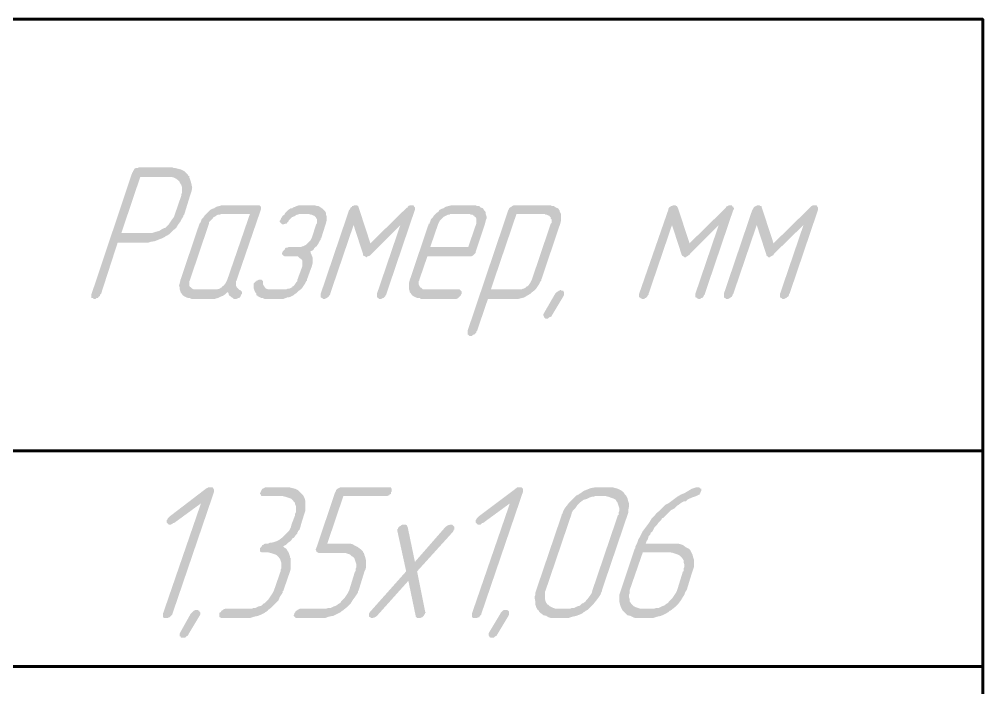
# Model space of a CAD drawing. Extents: x 260 to 1101, y 70 to 664.
# Drawn here: x 691.78 to 725.27, y 285.77 to 309.02 of the extents above; entities that cross this region are included whole.
import ezdxf

# ---------------------------------------------------------------- set-up
doc = ezdxf.new("R2010")
doc.units = 0
doc.header["$MEASUREMENT"] = 0
doc.layers.add('PDF _Геометрия', color=7, linetype='CONTINUOUS')
doc.layers.add('PDF _Сплошная заливка', color=7, linetype='CONTINUOUS')

msp = doc.modelspace()

# ---------------------------------------------------------------- hatches: boundary and pattern name
at = {"layer": 'PDF _Сплошная заливка', "transparency": 33554559}
h = msp.add_hatch(color=256, dxfattribs=at)
h.paths.add_polyline_path([(696.976, 303.537), (695.985, 303.537), (695.325, 301.581), (696.341, 301.581), (696.392, 301.581), (696.468, 301.607), (696.544, 301.632), (696.646, 301.657), (696.722, 301.708), (696.823, 301.759), (696.849, 301.759), (696.874, 301.784), (696.925, 301.835), (696.976, 301.886), (697.026, 301.962), (697.077, 302.038), (697.153, 302.14), (697.179, 302.216), (697.407, 302.877), (697.407, 302.902), (697.407, 302.927), (697.433, 302.978), (697.433, 303.029), (697.433, 303.105), (697.433, 303.181), (697.407, 303.258), (697.357, 303.334), (697.357, 303.359), (697.331, 303.385), (697.306, 303.41), (697.28, 303.435), (697.204, 303.486), (697.153, 303.512), (697.052, 303.537)], flags=0)
h.paths.add_polyline_path([(697.153, 303.842), (697.204, 303.842), (697.306, 303.816), (697.407, 303.791), (697.509, 303.74), (697.585, 303.664), (697.636, 303.613), (697.661, 303.562), (697.687, 303.562), (697.687, 303.512), (697.712, 303.461), (697.737, 303.385), (697.763, 303.283), (697.788, 303.156), (697.763, 303.029), (697.737, 302.953), (697.712, 302.877), (697.509, 302.216), (697.509, 302.216), (697.509, 302.216), (697.483, 302.191), (697.483, 302.165), (697.433, 302.089), (697.382, 301.988), (697.306, 301.886), (697.23, 301.759), (697.103, 301.657), (696.976, 301.53), (696.976, 301.53), (696.95, 301.53), (696.95, 301.505), (696.925, 301.505), (696.874, 301.48), (696.849, 301.454), (696.747, 301.403), (696.62, 301.353), (696.493, 301.302), (696.341, 301.276), (696.265, 301.251), (696.189, 301.251), (695.198, 301.251), (694.614, 299.448), (694.589, 299.448), (694.589, 299.397), (694.538, 299.371), (694.513, 299.321), (694.487, 299.321), (694.462, 299.321), (694.437, 299.295), (694.386, 299.295), (694.386, 299.295), (694.36, 299.295), (694.335, 299.321), (694.284, 299.321), (694.284, 299.346), (694.284, 299.371), (694.284, 299.397), (694.284, 299.448), (695.706, 303.689), (695.706, 303.689), (695.732, 303.715), (695.732, 303.74), (695.757, 303.766), (695.782, 303.816), (695.833, 303.842), (695.884, 303.842), (695.935, 303.867), (697.103, 303.867)], flags=0)
h = msp.add_hatch(color=256, dxfattribs=at)
h.paths.add_polyline_path([(699.794, 302.242), (698.778, 302.242), (698.753, 302.216), (698.728, 302.216), (698.677, 302.216), (698.626, 302.191), (698.601, 302.165), (698.55, 302.14), (698.525, 302.14), (698.525, 302.115), (698.499, 302.089), (698.474, 302.064), (698.423, 302.013), (698.372, 301.962), (698.372, 301.911), (697.712, 299.956), (697.712, 299.93), (697.687, 299.93), (697.687, 299.905), (697.687, 299.879), (697.687, 299.829), (697.687, 299.803), (697.687, 299.752), (697.712, 299.702), (697.712, 299.702), (697.737, 299.702), (697.763, 299.676), (697.788, 299.651), (697.839, 299.625), (697.864, 299.625), (697.915, 299.625), (698.601, 299.625), (698.626, 299.625), (698.651, 299.625), (698.753, 299.651), (698.778, 299.676), (698.829, 299.702), (698.829, 299.727), (698.855, 299.727), (698.88, 299.752), (698.905, 299.778), (698.956, 299.854), (698.982, 299.905), (699.007, 299.956)], flags=0)
h.paths.add_polyline_path([(700.099, 302.546), (700.124, 302.546), (700.15, 302.521), (700.175, 302.496), (700.175, 302.445), (700.175, 302.394), (699.337, 299.956), (699.337, 299.93), (699.337, 299.93), (699.312, 299.905), (699.312, 299.879), (699.312, 299.829), (699.312, 299.727), (699.312, 299.727), (699.337, 299.727), (699.337, 299.702), (699.388, 299.651), (699.413, 299.625), (699.439, 299.6), (699.439, 299.6), (699.464, 299.6), (699.489, 299.575), (699.515, 299.549), (699.515, 299.524), (699.515, 299.498), (699.515, 299.448), (699.489, 299.448), (699.489, 299.422), (699.464, 299.371), (699.413, 299.321), (699.413, 299.321), (699.388, 299.321), (699.337, 299.295), (699.286, 299.295), (699.236, 299.295), (699.236, 299.295), (699.21, 299.321), (699.159, 299.346), (699.109, 299.397), (699.109, 299.397), (699.083, 299.397), (699.083, 299.422), (699.058, 299.448), (699.058, 299.473), (699.032, 299.524), (699.007, 299.524), (698.982, 299.498), (698.931, 299.448), (698.855, 299.397), (698.778, 299.371), (698.677, 299.321), (698.575, 299.295), (698.474, 299.295), (697.763, 299.295), (697.712, 299.321), (697.661, 299.321), (697.585, 299.346), (697.534, 299.371), (697.458, 299.422), (697.407, 299.498), (697.407, 299.498), (697.382, 299.524), (697.382, 299.549), (697.357, 299.625), (697.357, 299.676), (697.331, 299.752), (697.357, 299.854), (697.382, 299.956), (698.042, 301.911), (698.042, 301.911), (698.067, 301.937), (698.093, 301.988), (698.118, 302.064), (698.169, 302.115), (698.22, 302.191), (698.296, 302.267), (698.372, 302.343), (698.398, 302.369), (698.423, 302.394), (698.474, 302.419), (698.55, 302.445), (698.626, 302.496), (698.728, 302.521), (698.804, 302.546), (698.905, 302.546), (700.073, 302.546)], flags=0)
for points in [[(702.054, 302.546), (702.13, 302.521), (702.181, 302.521), (702.257, 302.47), (702.333, 302.419), (702.384, 302.369), (702.384, 302.369), (702.409, 302.343), (702.435, 302.292), (702.435, 302.242), (702.46, 302.165), (702.46, 302.089), (702.46, 302.013), (702.435, 301.911), (702.282, 301.429), (702.282, 301.403), (702.257, 301.403), (702.257, 301.353), (702.232, 301.327), (702.181, 301.226), (702.13, 301.149), (702.13, 301.124), (702.105, 301.124), (702.079, 301.099), (702.054, 301.073), (702.029, 301.048), (702.003, 300.997), (701.952, 300.972), (701.876, 300.921), (701.902, 300.921), (701.902, 300.895), (701.927, 300.845), (701.952, 300.794), (701.978, 300.718), (701.978, 300.641), (701.978, 300.54), (701.952, 300.438), (701.775, 299.956), (701.775, 299.93), (701.749, 299.905), (701.724, 299.854), (701.698, 299.803), (701.648, 299.727), (701.597, 299.651), (701.495, 299.575), (701.419, 299.498), (701.419, 299.498), (701.394, 299.473), (701.368, 299.473), (701.343, 299.448), (701.318, 299.422), (701.267, 299.397), (701.216, 299.371), (701.14, 299.346), (701.14, 299.346), (701.114, 299.346), (701.089, 299.346), (701.038, 299.321), (700.962, 299.295), (700.861, 299.295), (700.353, 299.295), (700.302, 299.295), (700.251, 299.321), (700.2, 299.321), (700.15, 299.346), (700.099, 299.371), (700.048, 299.397), (700.048, 299.422), (700.023, 299.422), (700.023, 299.473), (699.997, 299.498), (699.972, 299.549), (699.946, 299.6), (699.921, 299.676), (699.921, 299.752), (699.921, 299.803), (699.921, 299.829), (699.946, 299.854), (699.972, 299.879), (699.997, 299.905), (700.023, 299.905), (700.023, 299.93), (700.048, 299.93), (700.099, 299.956), (700.15, 299.956), (700.175, 299.956), (700.2, 299.956), (700.226, 299.93), (700.226, 299.93), (700.251, 299.905), (700.251, 299.854), (700.251, 299.854), (700.251, 299.854), (700.251, 299.803), (700.277, 299.752), (700.327, 299.676), (700.327, 299.676), (700.353, 299.651), (700.429, 299.625), (700.48, 299.625), (701.013, 299.625), (701.038, 299.625), (701.064, 299.625), (701.114, 299.651), (701.165, 299.651), (701.216, 299.676), (701.267, 299.702), (701.267, 299.727), (701.292, 299.727), (701.318, 299.752), (701.343, 299.778), (701.394, 299.854), (701.445, 299.905), (701.445, 299.956), (701.622, 300.438), (701.622, 300.438), (701.622, 300.464), (701.622, 300.489), (701.622, 300.514), (701.622, 300.54), (701.622, 300.591), (701.622, 300.616), (701.597, 300.667), (701.571, 300.667), (701.571, 300.692), (701.546, 300.692), (701.521, 300.718), (701.47, 300.768), (701.419, 300.768), (701.368, 300.768), (701.038, 300.768), (701.013, 300.768), (700.962, 300.794), (700.937, 300.819), (700.937, 300.819), (700.911, 300.845), (700.911, 300.895), (700.937, 300.921), (700.937, 300.946), (700.937, 300.946), (700.962, 300.972), (701.013, 301.022), (701.013, 301.048), (701.038, 301.073), (701.089, 301.073), (701.14, 301.099), (701.495, 301.099), (701.521, 301.099), (701.571, 301.099), (701.622, 301.124), (701.648, 301.124), (701.698, 301.149), (701.749, 301.175), (701.775, 301.2), (701.775, 301.2), (701.8, 301.226), (701.825, 301.251), (701.902, 301.327), (701.927, 301.378), (701.952, 301.429), (702.105, 301.911), (702.105, 301.911), (702.13, 301.911), (702.13, 301.937), (702.13, 301.988), (702.13, 302.013), (702.13, 302.064), (702.105, 302.089), (702.079, 302.14), (702.079, 302.14), (702.079, 302.14), (702.054, 302.165), (702.029, 302.191), (702.003, 302.191), (701.952, 302.216), (701.927, 302.216), (701.851, 302.242), (701.495, 302.242), (701.47, 302.216), (701.419, 302.216), (701.343, 302.165), (701.318, 302.165), (701.318, 302.165), (701.292, 302.14), (701.267, 302.14), (701.216, 302.089), (701.14, 302.013), (701.14, 302.013), (701.14, 301.988), (701.114, 301.962), (701.064, 301.911), (701.038, 301.911), (700.962, 301.886), (700.962, 301.886), (700.911, 301.886), (700.886, 301.911), (700.861, 301.937), (700.861, 301.937), (700.835, 301.962), (700.835, 302.013), (700.861, 302.038), (700.886, 302.115), (700.886, 302.115), (700.911, 302.14), (700.937, 302.191), (700.987, 302.216), (701.013, 302.267), (701.089, 302.343), (701.14, 302.394), (701.216, 302.445), (701.241, 302.445), (701.267, 302.445), (701.292, 302.47), (701.368, 302.496), (701.419, 302.521), (701.495, 302.546), (701.571, 302.546), (701.648, 302.546), (702.029, 302.546)], [(705.456, 302.546), (705.482, 302.546), (705.507, 302.496), (705.507, 302.496), (705.532, 302.47), (705.532, 302.445), (705.532, 302.419), (705.532, 302.394), (704.542, 299.473), (704.542, 299.448), (704.517, 299.422), (704.491, 299.371), (704.466, 299.346), (704.441, 299.321), (704.415, 299.321), (704.364, 299.295), (704.314, 299.295), (704.314, 299.295), (704.288, 299.295), (704.263, 299.321), (704.212, 299.346), (704.212, 299.346), (704.212, 299.371), (704.212, 299.397), (704.212, 299.473), (705.025, 301.861), (704.009, 300.845), (703.984, 300.819), (703.984, 300.819), (703.958, 300.794), (703.882, 300.768), (703.857, 300.743), (703.831, 300.743), (703.831, 300.743), (703.806, 300.768), (703.755, 300.794), (703.73, 300.794), (703.73, 300.845), (703.4, 301.861), (702.587, 299.473), (702.587, 299.448), (702.562, 299.422), (702.536, 299.371), (702.486, 299.346), (702.486, 299.321), (702.46, 299.321), (702.409, 299.295), (702.359, 299.295), (702.359, 299.295), (702.333, 299.295), (702.308, 299.321), (702.257, 299.346), (702.257, 299.346), (702.257, 299.371), (702.257, 299.397), (702.257, 299.473), (703.247, 302.394), (703.273, 302.394), (703.273, 302.419), (703.298, 302.47), (703.349, 302.496), (703.349, 302.496), (703.349, 302.521), (703.374, 302.521), (703.425, 302.546), (703.476, 302.546), (703.501, 302.546), (703.527, 302.546), (703.552, 302.521), (703.552, 302.521), (703.552, 302.521), (703.577, 302.496), (703.577, 302.47), (703.984, 301.226), (705.253, 302.47), (705.279, 302.47), (705.279, 302.496), (705.304, 302.521), (705.355, 302.546), (705.406, 302.546), (705.431, 302.546), (705.431, 302.546)], [(716.527, 302.546), (716.552, 302.546), (716.578, 302.496), (716.603, 302.496), (716.603, 302.47), (716.628, 302.445), (716.628, 302.419), (716.603, 302.394), (715.613, 299.473), (715.613, 299.448), (715.587, 299.422), (715.562, 299.371), (715.537, 299.346), (715.511, 299.321), (715.486, 299.321), (715.46, 299.295), (715.41, 299.295), (715.384, 299.295), (715.384, 299.295), (715.333, 299.321), (715.308, 299.346), (715.283, 299.346), (715.283, 299.371), (715.283, 299.397), (715.283, 299.473), (716.095, 301.861), (715.08, 300.845), (715.08, 300.819), (715.054, 300.819), (715.029, 300.794), (714.978, 300.768), (714.953, 300.743), (714.902, 300.743), (714.902, 300.743), (714.876, 300.768), (714.826, 300.794), (714.826, 300.794), (714.8, 300.845), (714.47, 301.861), (713.658, 299.473), (713.658, 299.448), (713.632, 299.422), (713.607, 299.371), (713.581, 299.346), (713.556, 299.321), (713.531, 299.321), (713.505, 299.295), (713.455, 299.295), (713.429, 299.295), (713.429, 299.295), (713.378, 299.321), (713.353, 299.346), (713.328, 299.346), (713.328, 299.371), (713.328, 299.397), (713.328, 299.473), (714.343, 302.394), (714.343, 302.394), (714.343, 302.419), (714.369, 302.47), (714.419, 302.496), (714.419, 302.496), (714.419, 302.521), (714.47, 302.521), (714.496, 302.546), (714.546, 302.546), (714.572, 302.546), (714.597, 302.546), (714.623, 302.521), (714.623, 302.521), (714.648, 302.521), (714.648, 302.496), (714.673, 302.47), (715.08, 301.226), (716.349, 302.47), (716.349, 302.47), (716.349, 302.496), (716.4, 302.521), (716.451, 302.546), (716.476, 302.546), (716.501, 302.546)], [(719.472, 302.546), (719.498, 302.546), (719.523, 302.496), (719.523, 302.496), (719.548, 302.47), (719.548, 302.445), (719.548, 302.419), (719.548, 302.394), (718.558, 299.473), (718.533, 299.448), (718.533, 299.422), (718.507, 299.371), (718.457, 299.346), (718.457, 299.321), (718.431, 299.321), (718.38, 299.295), (718.33, 299.295), (718.33, 299.295), (718.304, 299.295), (718.279, 299.321), (718.228, 299.346), (718.228, 299.346), (718.228, 299.371), (718.228, 299.397), (718.228, 299.473), (719.041, 301.861), (718, 300.845), (718, 300.819), (718, 300.819), (717.949, 300.794), (717.898, 300.768), (717.873, 300.743), (717.847, 300.743), (717.822, 300.743), (717.796, 300.768), (717.771, 300.794), (717.746, 300.794), (717.746, 300.845), (717.416, 301.861), (716.603, 299.473), (716.578, 299.448), (716.578, 299.422), (716.552, 299.371), (716.501, 299.346), (716.501, 299.321), (716.476, 299.321), (716.425, 299.295), (716.374, 299.295), (716.374, 299.295), (716.349, 299.295), (716.324, 299.321), (716.273, 299.346), (716.273, 299.346), (716.273, 299.371), (716.273, 299.397), (716.273, 299.473), (717.263, 302.394), (717.263, 302.394), (717.289, 302.419), (717.314, 302.47), (717.339, 302.496), (717.365, 302.496), (717.365, 302.521), (717.39, 302.521), (717.441, 302.546), (717.492, 302.546), (717.517, 302.546), (717.517, 302.546), (717.542, 302.521), (717.568, 302.521), (717.568, 302.521), (717.593, 302.496), (717.593, 302.47), (718, 301.226), (719.269, 302.47), (719.269, 302.47), (719.294, 302.496), (719.32, 302.521), (719.371, 302.546), (719.421, 302.546), (719.447, 302.546), (719.447, 302.546)], [(710.636, 299.575), (710.687, 299.575), (710.687, 299.549), (710.712, 299.549), (710.712, 299.498), (710.712, 299.473), (710.712, 299.448), (710.712, 299.448), (710.712, 299.422), (710.687, 299.371), (710.306, 298.736), (710.281, 298.686), (710.23, 298.66), (710.204, 298.66), (710.204, 298.635), (710.179, 298.635), (710.154, 298.609), (710.128, 298.609), (710.103, 298.609), (710.077, 298.609), (710.027, 298.635), (710.027, 298.66), (710.027, 298.66), (710.001, 298.711), (710.001, 298.736), (710.001, 298.762), (710.001, 298.762), (710.027, 298.813), (710.408, 299.473), (710.433, 299.498), (710.458, 299.524), (710.484, 299.549), (710.509, 299.549), (710.535, 299.575), (710.56, 299.575), (710.585, 299.6), (710.611, 299.6)], [(698.474, 292.742), (698.499, 292.742), (698.525, 292.717), (698.525, 292.691), (698.55, 292.666), (698.55, 292.64), (698.55, 292.59), (697.103, 288.348), (697.103, 288.322), (697.077, 288.297), (697.052, 288.272), (697.001, 288.221), (697.001, 288.221), (696.976, 288.221), (696.925, 288.195), (696.874, 288.195), (696.874, 288.195), (696.874, 288.195), (696.823, 288.195), (696.773, 288.221), (696.773, 288.221), (696.773, 288.246), (696.773, 288.297), (696.773, 288.348), (698.093, 292.183), (697.153, 291.497), (697.128, 291.497), (697.103, 291.472), (697.052, 291.447), (697.026, 291.447), (697.001, 291.447), (696.976, 291.447), (696.95, 291.472), (696.925, 291.497), (696.925, 291.497), (696.899, 291.523), (696.899, 291.574), (696.899, 291.599), (696.925, 291.624), (696.925, 291.624), (696.95, 291.675), (697.001, 291.726), (698.296, 292.717), (698.321, 292.717), (698.347, 292.742), (698.372, 292.742), (698.423, 292.742), (698.448, 292.742)], [(701.114, 292.742), (701.165, 292.742), (701.267, 292.717), (701.368, 292.691), (701.47, 292.64), (701.546, 292.564), (701.597, 292.513), (701.648, 292.463), (701.648, 292.463), (701.673, 292.412), (701.698, 292.361), (701.724, 292.259), (701.724, 292.183), (701.724, 292.056), (701.724, 291.929), (701.698, 291.853), (701.673, 291.777), (701.571, 291.447), (701.546, 291.345), (701.521, 291.269), (701.47, 291.218), (701.47, 291.193), (701.47, 291.193), (701.445, 291.167), (701.445, 291.142), (701.394, 291.091), (701.343, 291.015), (701.343, 291.015), (701.318, 290.989), (701.267, 290.964), (701.241, 290.913), (701.191, 290.862), (701.114, 290.812), (701.038, 290.735), (700.937, 290.685), (700.962, 290.685), (700.987, 290.659), (701.013, 290.634), (701.064, 290.608), (701.089, 290.558), (701.14, 290.481), (701.165, 290.405), (701.191, 290.329), (701.191, 290.304), (701.216, 290.278), (701.216, 290.227), (701.216, 290.177), (701.216, 290.1), (701.216, 289.999), (701.216, 289.923), (701.191, 289.821), (700.962, 289.161), (700.962, 289.161), (700.962, 289.135), (700.937, 289.135), (700.937, 289.084), (700.886, 289.008), (700.835, 288.932), (700.784, 288.805), (700.683, 288.703), (700.556, 288.576), (700.429, 288.475), (700.429, 288.475), (700.429, 288.449), (700.403, 288.449), (700.378, 288.424), (700.327, 288.399), (700.302, 288.373), (700.2, 288.322), (700.073, 288.272), (699.946, 288.246), (699.794, 288.195), (699.743, 288.195), (699.642, 288.195), (698.829, 288.195), (698.804, 288.195), (698.753, 288.221), (698.728, 288.246), (698.728, 288.246), (698.728, 288.272), (698.728, 288.297), (698.728, 288.348), (698.728, 288.348), (698.728, 288.373), (698.778, 288.399), (698.804, 288.449), (698.804, 288.449), (698.855, 288.475), (698.88, 288.5), (698.956, 288.526), (699.82, 288.526), (699.87, 288.526), (699.921, 288.551), (699.997, 288.551), (700.099, 288.602), (700.2, 288.627), (700.277, 288.703), (700.302, 288.703), (700.327, 288.729), (700.378, 288.78), (700.429, 288.83), (700.48, 288.907), (700.53, 288.983), (700.581, 289.059), (700.632, 289.161), (700.861, 289.821), (700.861, 289.821), (700.861, 289.872), (700.886, 289.923), (700.886, 289.973), (700.886, 290.05), (700.886, 290.126), (700.861, 290.202), (700.835, 290.278), (700.81, 290.278), (700.81, 290.304), (700.784, 290.329), (700.734, 290.38), (700.683, 290.405), (700.607, 290.431), (700.53, 290.456), (700.429, 290.481), (700.251, 290.481), (700.226, 290.481), (700.2, 290.481), (700.15, 290.507), (700.15, 290.532), (700.15, 290.558), (700.15, 290.583), (700.15, 290.634), (700.15, 290.634), (700.175, 290.659), (700.2, 290.685), (700.226, 290.735), (700.251, 290.735), (700.277, 290.761), (700.327, 290.786), (700.378, 290.786), (700.429, 290.786), (700.48, 290.812), (700.53, 290.812), (700.632, 290.837), (700.708, 290.862), (700.81, 290.913), (700.911, 290.989), (700.911, 290.989), (700.937, 291.015), (700.987, 291.066), (701.038, 291.116), (701.089, 291.167), (701.165, 291.243), (701.216, 291.345), (701.241, 291.447), (701.368, 291.777), (701.368, 291.777), (701.368, 291.828), (701.394, 291.878), (701.394, 291.929), (701.394, 292.005), (701.394, 292.082), (701.368, 292.158), (701.343, 292.234), (701.318, 292.234), (701.318, 292.259), (701.267, 292.31), (701.241, 292.336), (701.191, 292.361), (701.114, 292.386), (701.038, 292.412), (700.937, 292.437), (700.251, 292.437), (700.226, 292.437), (700.2, 292.437), (700.175, 292.463), (700.175, 292.488), (700.15, 292.513), (700.15, 292.539), (700.175, 292.59), (700.175, 292.59), (700.175, 292.615), (700.2, 292.64), (700.226, 292.691), (700.251, 292.691), (700.277, 292.717), (700.327, 292.742), (700.378, 292.742), (701.089, 292.742)], [(704.644, 292.742), (704.695, 292.742), (704.72, 292.691), (704.72, 292.691), (704.72, 292.666), (704.72, 292.64), (704.72, 292.59), (704.72, 292.59), (704.695, 292.564), (704.695, 292.513), (704.644, 292.488), (704.644, 292.463), (704.618, 292.463), (704.568, 292.437), (704.517, 292.437), (703.044, 292.437), (702.486, 290.786), (703.171, 290.786), (703.196, 290.786), (703.273, 290.786), (703.374, 290.761), (703.45, 290.71), (703.552, 290.659), (703.654, 290.583), (703.679, 290.558), (703.73, 290.507), (703.73, 290.481), (703.755, 290.456), (703.78, 290.38), (703.806, 290.304), (703.831, 290.202), (703.831, 290.1), (703.831, 289.948), (703.806, 289.872), (703.78, 289.821), (703.577, 289.161), (703.577, 289.161), (703.552, 289.135), (703.552, 289.135), (703.552, 289.084), (703.501, 289.008), (703.45, 288.932), (703.374, 288.83), (703.298, 288.703), (703.171, 288.576), (703.044, 288.475), (703.044, 288.475), (703.019, 288.449), (702.993, 288.449), (702.968, 288.424), (702.943, 288.399), (702.892, 288.373), (702.79, 288.322), (702.689, 288.272), (702.536, 288.246), (702.409, 288.195), (702.333, 288.195), (702.257, 288.195), (701.419, 288.195), (701.394, 288.195), (701.368, 288.221), (701.343, 288.246), (701.343, 288.246), (701.318, 288.272), (701.318, 288.297), (701.343, 288.348), (701.343, 288.348), (701.343, 288.373), (701.368, 288.399), (701.394, 288.449), (701.419, 288.449), (701.445, 288.475), (701.495, 288.5), (701.546, 288.526), (702.409, 288.526), (702.46, 288.526), (702.536, 288.551), (702.613, 288.551), (702.714, 288.602), (702.79, 288.627), (702.892, 288.703), (702.917, 288.703), (702.943, 288.729), (702.968, 288.78), (703.019, 288.83), (703.095, 288.907), (703.146, 288.983), (703.196, 289.059), (703.247, 289.161), (703.45, 289.821), (703.476, 289.821), (703.476, 289.872), (703.476, 289.923), (703.501, 289.973), (703.501, 290.05), (703.476, 290.126), (703.45, 290.202), (703.425, 290.278), (703.425, 290.278), (703.4, 290.304), (703.374, 290.329), (703.323, 290.354), (703.273, 290.405), (703.196, 290.431), (703.12, 290.456), (703.019, 290.456), (702.181, 290.456), (702.155, 290.481), (702.13, 290.481), (702.105, 290.507), (702.105, 290.532), (702.079, 290.583), (702.105, 290.634), (702.765, 292.59), (702.765, 292.59), (702.79, 292.615), (702.79, 292.64), (702.816, 292.666), (702.841, 292.691), (702.892, 292.717), (702.943, 292.742), (702.993, 292.742)], [(709.214, 292.742), (709.24, 292.742), (709.265, 292.717), (709.29, 292.691), (709.29, 292.666), (709.29, 292.64), (709.29, 292.59), (707.843, 288.348), (707.843, 288.322), (707.818, 288.297), (707.792, 288.272), (707.767, 288.221), (707.742, 288.221), (707.716, 288.221), (707.691, 288.195), (707.615, 288.195), (707.615, 288.195), (707.615, 288.195), (707.564, 288.195), (707.538, 288.221), (707.513, 288.221), (707.513, 288.246), (707.513, 288.297), (707.513, 288.348), (708.833, 292.183), (707.894, 291.497), (707.868, 291.497), (707.843, 291.472), (707.818, 291.447), (707.767, 291.447), (707.742, 291.447), (707.716, 291.447), (707.691, 291.472), (707.665, 291.497), (707.665, 291.497), (707.64, 291.523), (707.64, 291.574), (707.64, 291.599), (707.665, 291.624), (707.665, 291.624), (707.691, 291.675), (707.742, 291.726), (709.062, 292.717), (709.062, 292.717), (709.087, 292.742), (709.138, 292.742), (709.163, 292.742), (709.189, 292.742)], [(706.827, 291.447), (706.853, 291.421), (706.878, 291.396), (706.878, 291.396), (706.904, 291.37), (706.904, 291.345), (706.904, 291.294), (706.904, 291.269), (706.878, 291.269), (706.878, 291.243), (706.853, 291.193), (705.609, 289.821), (705.888, 288.424), (705.888, 288.424), (705.913, 288.399), (705.888, 288.373), (705.888, 288.348), (705.888, 288.348), (705.863, 288.322), (705.837, 288.272), (705.812, 288.246), (705.786, 288.221), (705.761, 288.221), (705.71, 288.195), (705.659, 288.195), (705.659, 288.195), (705.609, 288.195), (705.583, 288.221), (705.558, 288.246), (705.558, 288.272), (705.304, 289.491), (704.212, 288.272), (704.136, 288.221), (704.034, 288.195), (704.034, 288.195), (704.009, 288.195), (703.984, 288.221), (703.933, 288.246), (703.933, 288.246), (703.933, 288.272), (703.933, 288.297), (703.933, 288.348), (703.933, 288.348), (703.958, 288.373), (703.958, 288.399), (703.984, 288.424), (705.228, 289.821), (704.923, 291.218), (704.923, 291.294), (704.948, 291.294), (704.948, 291.32), (704.974, 291.37), (705.025, 291.396), (705.025, 291.396), (705.05, 291.421), (705.101, 291.447), (705.152, 291.447), (705.177, 291.447), (705.202, 291.447), (705.253, 291.421), (705.253, 291.396), (705.279, 291.37), (705.532, 290.151), (706.599, 291.37), (706.675, 291.421), (706.777, 291.447), (706.802, 291.447)], [(697.991, 288.475), (698.017, 288.449), (698.042, 288.449), (698.042, 288.424), (698.067, 288.399), (698.067, 288.348), (698.067, 288.322), (698.067, 288.322), (698.067, 288.322), (698.042, 288.272), (697.661, 287.637), (697.636, 287.586), (697.585, 287.56), (697.56, 287.535), (697.56, 287.535), (697.534, 287.51), (697.483, 287.51), (697.458, 287.51), (697.458, 287.51), (697.407, 287.51), (697.382, 287.535), (697.382, 287.56), (697.357, 287.56), (697.357, 287.586), (697.357, 287.637), (697.357, 287.662), (697.357, 287.662), (697.382, 287.713), (697.737, 288.348), (697.788, 288.399), (697.814, 288.424), (697.839, 288.449), (697.839, 288.449), (697.89, 288.475), (697.915, 288.475), (697.941, 288.475), (697.941, 288.475)], [(708.732, 288.475), (708.783, 288.449), (708.783, 288.449), (708.808, 288.424), (708.808, 288.399), (708.808, 288.348), (708.808, 288.322), (708.808, 288.322), (708.808, 288.322), (708.783, 288.272), (708.402, 287.637), (708.376, 287.586), (708.326, 287.56), (708.3, 287.535), (708.3, 287.535), (708.275, 287.51), (708.224, 287.51), (708.224, 287.51), (708.199, 287.51), (708.173, 287.51), (708.122, 287.535), (708.122, 287.56), (708.122, 287.56), (708.097, 287.586), (708.097, 287.637), (708.097, 287.662), (708.097, 287.662), (708.122, 287.713), (708.503, 288.348), (708.529, 288.399), (708.554, 288.424), (708.579, 288.449), (708.579, 288.449), (708.63, 288.475), (708.656, 288.475), (708.681, 288.475), (708.706, 288.475)]]:
    msp.add_hatch(color=256, dxfattribs=at).paths.add_polyline_path(points)
h = msp.add_hatch(color=256, dxfattribs=at)
h.paths.add_polyline_path([(707.437, 302.242), (706.751, 302.242), (706.726, 302.216), (706.7, 302.216), (706.675, 302.216), (706.624, 302.191), (706.573, 302.165), (706.523, 302.14), (706.523, 302.14), (706.497, 302.115), (706.472, 302.089), (706.447, 302.064), (706.396, 302.013), (706.37, 301.962), (706.345, 301.911), (706.066, 301.099), (707.386, 301.099), (707.665, 301.911), (707.665, 301.911), (707.665, 301.937), (707.665, 301.937), (707.665, 301.988), (707.665, 302.013), (707.665, 302.064), (707.665, 302.089), (707.64, 302.14), (707.64, 302.14), (707.615, 302.14), (707.589, 302.191), (707.564, 302.191), (707.538, 302.216), (707.488, 302.216)], flags=0)
h.paths.add_polyline_path([(707.64, 302.546), (707.691, 302.521), (707.767, 302.521), (707.818, 302.47), (707.894, 302.445), (707.945, 302.369), (707.945, 302.369), (707.97, 302.343), (707.995, 302.292), (707.995, 302.242), (708.021, 302.165), (708.021, 302.089), (707.995, 302.013), (707.97, 301.911), (707.64, 300.921), (707.64, 300.921), (707.64, 300.895), (707.615, 300.87), (707.589, 300.845), (707.564, 300.819), (707.538, 300.794), (707.488, 300.768), (707.437, 300.768), (705.964, 300.768), (705.685, 299.956), (705.685, 299.93), (705.685, 299.93), (705.659, 299.905), (705.659, 299.879), (705.659, 299.829), (705.659, 299.803), (705.685, 299.752), (705.71, 299.702), (705.71, 299.702), (705.71, 299.702), (705.761, 299.676), (705.786, 299.651), (705.812, 299.625), (705.863, 299.625), (705.888, 299.625), (707.056, 299.625), (707.081, 299.625), (707.107, 299.6), (707.132, 299.575), (707.132, 299.575), (707.158, 299.549), (707.158, 299.498), (707.158, 299.473), (707.132, 299.448), (707.132, 299.422), (707.107, 299.397), (707.056, 299.346), (707.056, 299.346), (707.031, 299.321), (706.98, 299.295), (706.929, 299.295), (705.736, 299.295), (705.71, 299.321), (705.634, 299.321), (705.558, 299.346), (705.507, 299.371), (705.431, 299.422), (705.38, 299.498), (705.38, 299.498), (705.355, 299.524), (705.355, 299.549), (705.329, 299.625), (705.329, 299.676), (705.329, 299.752), (705.329, 299.854), (705.355, 299.956), (706.015, 301.911), (706.04, 301.911), (706.04, 301.937), (706.066, 301.988), (706.091, 302.064), (706.142, 302.115), (706.193, 302.191), (706.269, 302.267), (706.37, 302.343), (706.37, 302.369), (706.396, 302.394), (706.447, 302.419), (706.523, 302.445), (706.599, 302.496), (706.7, 302.521), (706.802, 302.546), (706.904, 302.546), (707.589, 302.546)], flags=0)
h = msp.add_hatch(color=256, dxfattribs=at)
h.paths.add_polyline_path([(710.052, 302.242), (709.062, 302.242), (708.173, 299.625), (709.189, 299.625), (709.214, 299.625), (709.24, 299.625), (709.29, 299.651), (709.316, 299.651), (709.367, 299.676), (709.417, 299.727), (709.417, 299.727), (709.443, 299.727), (709.468, 299.752), (709.493, 299.778), (709.544, 299.854), (709.57, 299.905), (709.595, 299.956), (710.255, 301.911), (710.255, 301.911), (710.281, 301.937), (710.281, 301.962), (710.281, 301.988), (710.281, 302.013), (710.281, 302.064), (710.255, 302.089), (710.255, 302.14), (710.255, 302.14), (710.23, 302.14), (710.204, 302.191), (710.179, 302.191), (710.128, 302.216), (710.077, 302.216)], flags=0)
h.paths.add_polyline_path([(710.255, 302.546), (710.306, 302.521), (710.357, 302.521), (710.433, 302.47), (710.509, 302.445), (710.56, 302.369), (710.56, 302.369), (710.56, 302.343), (710.585, 302.292), (710.611, 302.242), (710.611, 302.165), (710.611, 302.089), (710.611, 302.013), (710.585, 301.911), (709.925, 299.956), (709.925, 299.93), (709.9, 299.905), (709.874, 299.854), (709.849, 299.803), (709.798, 299.727), (709.747, 299.651), (709.671, 299.575), (709.57, 299.498), (709.57, 299.473), (709.544, 299.473), (709.468, 299.422), (709.417, 299.397), (709.341, 299.346), (709.24, 299.321), (709.138, 299.295), (709.036, 299.295), (708.072, 299.295), (707.691, 298.178), (707.665, 298.152), (707.665, 298.127), (707.64, 298.101), (707.589, 298.051), (707.564, 298.051), (707.538, 298.025), (707.513, 298), (707.462, 298), (707.462, 298), (707.437, 298), (707.411, 298.025), (707.386, 298.051), (707.361, 298.051), (707.361, 298.076), (707.361, 298.101), (707.361, 298.178), (708.783, 302.394), (708.783, 302.394), (708.808, 302.419), (708.808, 302.445), (708.833, 302.47), (708.884, 302.496), (708.91, 302.521), (708.96, 302.546), (709.011, 302.546), (710.204, 302.546)], flags=0)
h = msp.add_hatch(color=256, dxfattribs=at)
h.paths.add_polyline_path([(712.16, 292.437), (711.804, 292.437), (711.728, 292.412), (711.677, 292.412), (711.601, 292.386), (711.499, 292.336), (711.398, 292.31), (711.296, 292.234), (711.296, 292.234), (711.271, 292.209), (711.22, 292.158), (711.169, 292.107), (711.119, 292.031), (711.042, 291.955), (710.992, 291.878), (710.966, 291.777), (710.077, 289.161), (710.077, 289.161), (710.052, 289.11), (710.052, 289.059), (710.052, 289.008), (710.052, 288.932), (710.052, 288.856), (710.077, 288.78), (710.103, 288.703), (710.128, 288.703), (710.128, 288.678), (710.179, 288.653), (710.23, 288.602), (710.281, 288.576), (710.331, 288.551), (710.408, 288.526), (710.509, 288.526), (710.89, 288.526), (710.941, 288.526), (710.992, 288.551), (711.068, 288.551), (711.169, 288.602), (711.271, 288.627), (711.347, 288.703), (711.372, 288.703), (711.398, 288.729), (711.449, 288.754), (711.499, 288.83), (711.55, 288.881), (711.626, 288.983), (711.677, 289.059), (711.703, 289.161), (712.591, 291.777), (712.617, 291.777), (712.617, 291.828), (712.617, 291.878), (712.642, 291.929), (712.642, 292.005), (712.617, 292.082), (712.591, 292.158), (712.566, 292.234), (712.566, 292.234), (712.54, 292.259), (712.515, 292.31), (712.464, 292.336), (712.413, 292.361), (712.337, 292.386), (712.261, 292.412)], flags=0)
h.paths.add_polyline_path([(712.337, 292.742), (712.413, 292.742), (712.49, 292.717), (712.591, 292.691), (712.693, 292.64), (712.794, 292.564), (712.82, 292.513), (712.87, 292.463), (712.87, 292.463), (712.896, 292.412), (712.921, 292.361), (712.947, 292.259), (712.972, 292.183), (712.972, 292.056), (712.947, 291.929), (712.947, 291.853), (712.921, 291.777), (712.033, 289.161), (712.033, 289.161), (712.033, 289.135), (712.033, 289.135), (712.007, 289.084), (711.982, 289.008), (711.931, 288.932), (711.855, 288.83), (711.753, 288.703), (711.652, 288.602), (711.525, 288.475), (711.499, 288.475), (711.499, 288.449), (711.474, 288.449), (711.449, 288.424), (711.398, 288.399), (711.372, 288.373), (711.271, 288.322), (711.144, 288.272), (711.017, 288.246), (710.865, 288.195), (710.788, 288.195), (710.712, 288.195), (710.357, 288.195), (710.331, 288.195), (710.281, 288.195), (710.179, 288.221), (710.103, 288.272), (710.001, 288.297), (709.9, 288.373), (709.849, 288.424), (709.824, 288.475), (709.824, 288.475), (709.798, 288.475), (709.773, 288.526), (709.747, 288.576), (709.722, 288.653), (709.722, 288.754), (709.697, 288.881), (709.697, 288.957), (709.722, 289.008), (709.722, 289.084), (709.747, 289.161), (710.636, 291.777), (710.636, 291.777), (710.636, 291.802), (710.636, 291.802), (710.661, 291.828), (710.687, 291.904), (710.738, 292.005), (710.814, 292.107), (710.915, 292.234), (711.017, 292.336), (711.144, 292.463), (711.169, 292.463), (711.169, 292.463), (711.195, 292.488), (711.22, 292.488), (711.245, 292.513), (711.296, 292.539), (711.398, 292.615), (711.525, 292.666), (711.652, 292.717), (711.804, 292.742), (711.88, 292.742), (712.312, 292.742)], flags=0)
h = msp.add_hatch(color=256, dxfattribs=at)
h.paths.add_polyline_path([(714.419, 290.481), (713.455, 290.481), (712.997, 289.161), (712.997, 289.161), (712.997, 289.11), (712.997, 289.059), (712.972, 289.008), (712.972, 288.932), (712.997, 288.856), (712.997, 288.78), (713.048, 288.703), (713.048, 288.703), (713.074, 288.678), (713.099, 288.653), (713.15, 288.602), (713.201, 288.576), (713.277, 288.551), (713.353, 288.526), (713.429, 288.526), (713.81, 288.526), (713.861, 288.526), (713.937, 288.551), (714.013, 288.551), (714.115, 288.602), (714.191, 288.627), (714.292, 288.703), (714.292, 288.703), (714.343, 288.729), (714.369, 288.78), (714.419, 288.83), (714.496, 288.907), (714.546, 288.983), (714.597, 289.059), (714.648, 289.161), (714.851, 289.821), (714.876, 289.821), (714.876, 289.872), (714.876, 289.923), (714.902, 289.973), (714.902, 290.05), (714.876, 290.126), (714.876, 290.202), (714.826, 290.278), (714.826, 290.278), (714.8, 290.304), (714.775, 290.329), (714.724, 290.38), (714.673, 290.405), (714.597, 290.431), (714.521, 290.456)], flags=0)
h.paths.add_polyline_path([(715.41, 292.742), (715.435, 292.717), (715.46, 292.691), (715.486, 292.691), (715.486, 292.666), (715.486, 292.615), (715.46, 292.564), (715.46, 292.564), (715.46, 292.539), (715.435, 292.513), (715.435, 292.488), (715.41, 292.488), (715.41, 292.488), (715.359, 292.463), (715.308, 292.437), (715.232, 292.412), (715.156, 292.386), (715.003, 292.31), (715.003, 292.31), (714.978, 292.285), (714.953, 292.259), (714.902, 292.259), (714.851, 292.234), (714.8, 292.209), (714.699, 292.132), (714.699, 292.132), (714.648, 292.107), (714.597, 292.056), (714.546, 292.005), (714.445, 291.955), (714.369, 291.878), (714.267, 291.777), (714.165, 291.675), (714.14, 291.675), (714.115, 291.65), (714.089, 291.599), (714.039, 291.548), (713.988, 291.497), (713.937, 291.421), (713.861, 291.345), (713.81, 291.243), (713.785, 291.218), (713.785, 291.193), (713.734, 291.167), (713.708, 291.091), (713.658, 291.04), (713.632, 290.939), (713.581, 290.862), (713.556, 290.786), (714.572, 290.786), (714.597, 290.786), (714.673, 290.786), (714.775, 290.761), (714.851, 290.735), (714.953, 290.659), (715.054, 290.608), (715.105, 290.558), (715.13, 290.507), (715.13, 290.507), (715.156, 290.456), (715.181, 290.405), (715.207, 290.304), (715.232, 290.227), (715.232, 290.1), (715.232, 289.973), (715.207, 289.897), (715.181, 289.821), (714.978, 289.161), (714.978, 289.161), (714.953, 289.135), (714.953, 289.135), (714.927, 289.084), (714.902, 289.008), (714.851, 288.932), (714.775, 288.805), (714.699, 288.703), (714.572, 288.576), (714.445, 288.475), (714.445, 288.475), (714.419, 288.449), (714.394, 288.449), (714.369, 288.424), (714.343, 288.399), (714.292, 288.373), (714.191, 288.322), (714.089, 288.272), (713.962, 288.246), (713.81, 288.195), (713.734, 288.195), (713.658, 288.195), (713.302, 288.195), (713.277, 288.195), (713.201, 288.195), (713.124, 288.221), (713.023, 288.272), (712.921, 288.297), (712.845, 288.373), (712.794, 288.424), (712.744, 288.475), (712.744, 288.475), (712.744, 288.475), (712.718, 288.526), (712.693, 288.576), (712.667, 288.653), (712.642, 288.754), (712.642, 288.881), (712.642, 288.957), (712.642, 289.008), (712.667, 289.084), (712.693, 289.161), (713.175, 290.608), (713.175, 290.608), (713.201, 290.634), (713.201, 290.685), (713.226, 290.735), (713.251, 290.786), (713.277, 290.862), (713.302, 290.939), (713.353, 291.015), (713.404, 291.116), (713.455, 291.218), (713.531, 291.32), (713.607, 291.421), (713.683, 291.523), (713.759, 291.65), (713.861, 291.751), (713.937, 291.853), (713.962, 291.853), (713.962, 291.878), (714.013, 291.904), (714.064, 291.955), (714.115, 292.005), (714.165, 292.056), (714.242, 292.132), (714.343, 292.183), (714.445, 292.259), (714.546, 292.336), (714.648, 292.412), (714.775, 292.488), (714.902, 292.539), (715.029, 292.615), (715.156, 292.691), (715.308, 292.742), (715.384, 292.742), (715.384, 292.742)], flags=0)

# ---------------------------------------------------------------- linework, layer by layer
at = {"layer": 'PDF _Геометрия', "lineweight": 60}
msp.add_lwpolyline([(725.273, 256.515), (658.297, 256.515), (658.297, 309.015), (725.273, 309.015)], close=True, dxfattribs=at)
for points in [[(658.297, 294.015), (725.273, 294.015)], [(658.297, 286.516), (725.273, 286.516)]]:
    msp.add_lwpolyline(points, dxfattribs=at)

doc.saveas('drawing.dxf')
